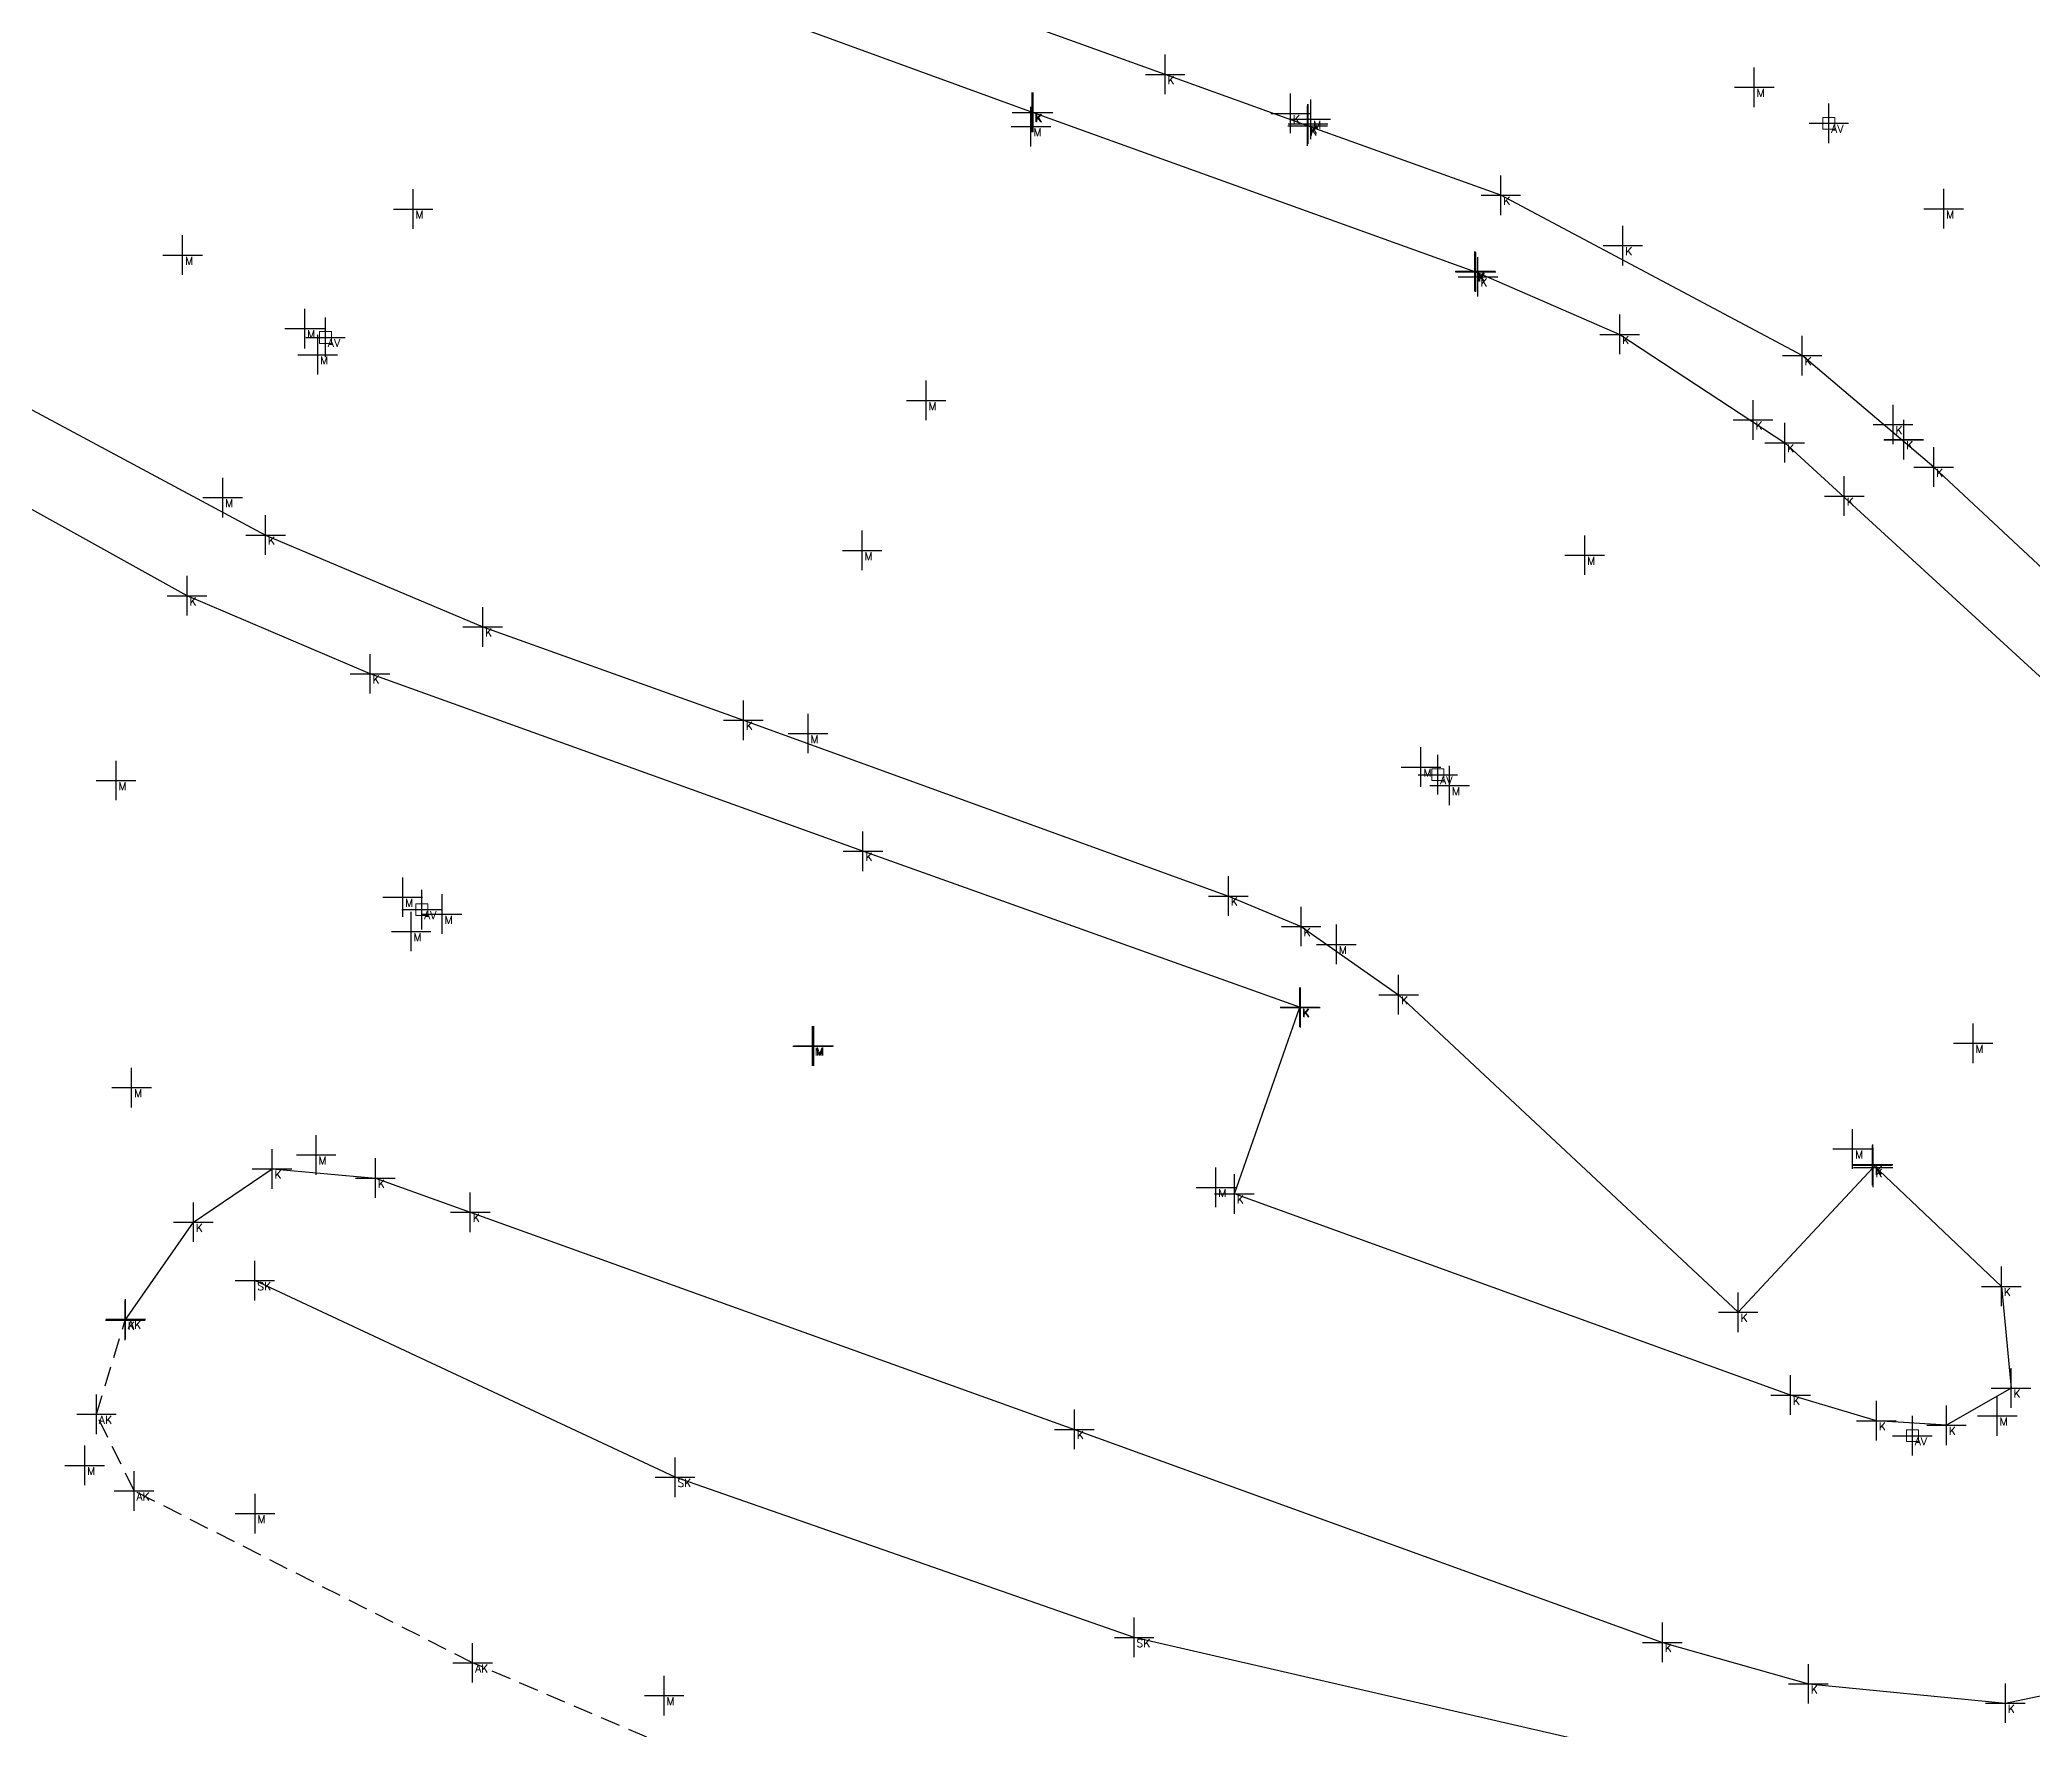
# Model space of a CAD drawing. Header units: metres. Extents: x 113488 to 113987, y 6281306 to 6282136.
# Drawn here: x 113709.4 to 113759.7, y 6281435.2 to 6281477.9 of the extents above; entities that cross this region are included whole.
import ezdxf
from ezdxf.enums import TextEntityAlignment as Align

# ---------------------------------------------------------------- set-up
doc = ezdxf.new("R2010")
doc.units = ezdxf.units.M
doc.header["$PDMODE"] = 2
doc.header["$PDSIZE"] = 0.5
doc.linetypes.add('DASHED', pattern=[0.75, 0.5, -0.25])
doc.linetypes.add('HIDDEN2', pattern=[0.1875, 0.125, -0.0625])
for name, color, linetype in [('M-2VA', 7, 'Continuous'), ('M-3YTOR', 7, 'Continuous'), ('M-BEF-SLÄNT', 4, 'Continuous'), ('M-BEF-VA-V', 4, 'HIDDEN2'), ('M-BEF-VA-V-INMÄTT', 7, 'Continuous'), ('M-BEF-VÄGKANT', 6, 'DASHED'), ('M-BEF-VÄGKANTSTÖD', 1, 'Continuous'), ('pntdesc', 1, 'Continuous')]:
    doc.layers.add(name, color=color, linetype=linetype)
doc.styles.get("Standard").update_dxf_attribs({"font": 'simplex8.shx'})

# ---------------------------------------------------------------- blocks, each defined once
blk = doc.blocks.new('meas')
at = {"color": 0}
blk.add_point((0, 0), dxfattribs=at)
at = {"layer": 'pntdesc'}
blk.add_attdef('PNTDESC', text='', height=1, dxfattribs=at).set_placement((0.3, -0.21), align=Align.TOP_LEFT)
blk = doc.blocks.new('AV')
at = {"layer": 'M-BEF-VA-V', "linetype": 'Continuous', "lineweight": 0, "flags": 128}
blk.add_lwpolyline([(-0.15, 0.15), (-0.15, -0.15), (0.15, -0.15), (0.15, 0.15)], close=True, dxfattribs=at)

msp = doc.modelspace()

# ---------------------------------------------------------------- linework, layer by layer
at = {"layer": 'M-BEF-SLÄNT'}
msp.add_polyline3d([(113768.098, 6281431.954, 5.44), (113768.102, 6281431.971, 5.442), (113768.137, 6281431.977, 5.442), (113768.968, 6281429.885, 5.436), (113771.032, 6281427.725, 5.993), (113778.492, 6281436.518, 6.127), (113784.99, 6281443.517, 6.197), (113794.471, 6281452.903, 6.258), (113803.568, 6281462.046, 6.213), (113803.462, 6281476.42, 5.64), (113799.901, 6281470.744, 5.773), (113795.796, 6281462.657, 5.807), (113788.368, 6281454.004, 5.699), (113781.113, 6281445.529, 5.641), (113773.827, 6281437.132, 5.543), (113768.878, 6281431.641, 5.451), (113765.572, 6281432.155, 5.384), (113756.387, 6281433.141, 5.296), (113749.931, 6281434.579, 5.246), (113737.029, 6281437.551, 5.091), (113725.431, 6281441.597, 4.809), (113714.817, 6281446.565, 4.675)], dxfattribs=at)
at = {"layer": 'M-BEF-VÄGKANT'}
msp.add_polyline3d([(113802.893, 6281460.334, 6.232), (113802.01, 6281459.087, 6.226), (113802.009, 6281459.083, 6.227), (113792.901, 6281450.775, 6.175), (113780.211, 6281437.708, 6.077), (113772.106, 6281427.894, 6.047), (113760.41, 6281424.385, 3.032), (113750.508, 6281425.877, 3.39), (113741.544, 6281428.698, 3.625), (113730.238, 6281432.672, 3.896), (113720.318, 6281436.909, 4.081), (113711.766, 6281441.252, 4.216), (113710.817, 6281443.186, 4.262), (113711.551, 6281445.591, 4.42)], dxfattribs=at)
at = {"layer": 'M-BEF-VÄGKANTSTÖD'}
for points in [[(113770.521, 6281454.712, 5.595), (113757.227, 6281467.109, 5.467), (113753.905, 6281469.925, 5.442), (113746.293, 6281473.975, 5.545), (113741.411, 6281475.725, 5.615), (113737.812, 6281477.026, 5.581), (113727.456, 6281480.767, 5.461), (113723.318, 6281482.497, 5.431), (113717.609, 6281485.678, 5.481), (113712.529, 6281488.879, 5.558), (113701.331, 6281495.962, 5.726)], [(113706.664, 6281490.179, 5.596), (113716.931, 6281483.7, 5.45), (113721.278, 6281481.181, 5.408), (113726.811, 6281478.857, 5.409), (113734.476, 6281476.067, 5.511), (113745.652, 6281472.039, 5.442), (113745.664, 6281472.038, 5.44), (113749.295, 6281470.461, 5.425), (113753.465, 6281467.725, 5.412), (113760.51, 6281461.276, 5.499)], [(113708.857, 6281468.729, 5.271), (113715.088, 6281465.394, 5.255), (113720.574, 6281463.073, 5.303), (113727.157, 6281460.715, 5.347), (113739.411, 6281456.277, 5.235), (113741.249, 6281455.507, 5.233), (113743.711, 6281453.785, 5.271), (113752.288, 6281445.764, 5.376), (113755.697, 6281449.42, 5.34)], [(113755.681, 6281449.478, 5.337), (113755.679, 6281449.478, 5.342), (113755.693, 6281449.498, 5.349), (113758.937, 6281446.418, 5.407), (113759.18, 6281443.851, 5.405), (113757.55, 6281442.91, 5.382), (113755.778, 6281443.024, 5.36), (113753.611, 6281443.671, 5.324), (113739.561, 6281448.752, 5.008), (113741.214, 6281453.469, 5.074), (113741.229, 6281453.465, 5.074), (113741.23, 6281453.457, 5.074), (113730.179, 6281457.406, 4.898), (113717.728, 6281461.889, 4.854), (113713.106, 6281463.86, 4.891), (113706.086, 6281467.754, 5.024)], [(113711.545, 6281445.562, 4.422), (113713.265, 6281448.039, 4.65), (113715.253, 6281449.383, 4.745), (113717.861, 6281449.152, 4.76), (113720.26, 6281448.29, 4.799), (113735.519, 6281442.805, 5.092), (113750.373, 6281437.426, 5.428), (113754.06, 6281436.379, 5.478), (113759.038, 6281435.891, 5.517), (113765.591, 6281437.268, 5.564), (113772.931, 6281442.577, 5.692)]]:
    msp.add_polyline3d(points, dxfattribs=at)

# ---------------------------------------------------------------- block references
at = {"layer": 'M-2VA', "color": 130}
ref = msp.add_blockref('meas', (113754.578, 6281475.792, 5.284), dxfattribs=dict(at, xscale=0.2, yscale=0.2, zscale=0.2))
ref.add_attrib('PNTDESC', 'AV', dxfattribs={"layer": 'pntdesc', "height": 0.2}).set_placement((113754.638, 6281475.75, 5.284), align=Align.TOP_LEFT)
ref = msp.add_blockref('meas', (113716.602, 6281470.385, 5.138), dxfattribs=dict(at, xscale=0.2, yscale=0.2, zscale=0.2))
ref.add_attrib('PNTDESC', 'AV', dxfattribs={"layer": 'pntdesc', "height": 0.2}).set_placement((113716.662, 6281470.343, 5.138), align=Align.TOP_LEFT)
ref = msp.add_blockref('meas', (113744.7, 6281459.34, 5.156), dxfattribs=dict(at, xscale=0.2, yscale=0.2, zscale=0.2))
ref.add_attrib('PNTDESC', 'AV', dxfattribs={"layer": 'pntdesc', "height": 0.2}).set_placement((113744.76, 6281459.298, 5.156), align=Align.TOP_LEFT)
ref = msp.add_blockref('meas', (113719.033, 6281455.932, 4.544), dxfattribs=dict(at, xscale=0.2, yscale=0.2, zscale=0.2))
ref.add_attrib('PNTDESC', 'AV', dxfattribs={"layer": 'pntdesc', "height": 0.2}).set_placement((113719.093, 6281455.89, 4.544), align=Align.TOP_LEFT)
ref = msp.add_blockref('meas', (113756.69, 6281442.647, 5.375), dxfattribs=dict(at, xscale=0.2, yscale=0.2, zscale=0.2))
ref.add_attrib('PNTDESC', 'AV', dxfattribs={"layer": 'pntdesc', "height": 0.2}).set_placement((113756.75, 6281442.605, 5.375), align=Align.TOP_LEFT)
at = {"layer": 'M-3YTOR', "color": 130}
ref = msp.add_blockref('meas', (113737.812, 6281477.026, 5.581), dxfattribs=dict(at, xscale=0.2, yscale=0.2, zscale=0.2))
ref.add_attrib('PNTDESC', 'K', dxfattribs={"layer": 'pntdesc', "height": 0.2}).set_placement((113737.872, 6281476.984, 5.581), align=Align.TOP_LEFT)
at = {"layer": 'M-3YTOR', "color": 90}
ref = msp.add_blockref('meas', (113752.693, 6281476.701, 5.338), dxfattribs=dict(at, xscale=0.2, yscale=0.2, zscale=0.2))
ref.add_attrib('PNTDESC', 'M', dxfattribs={"layer": 'pntdesc', "height": 0.2}).set_placement((113752.753, 6281476.659, 5.338), align=Align.TOP_LEFT)
at = {"layer": 'M-3YTOR', "color": 130}
ref = msp.add_blockref('meas', (113734.451, 6281476.068, 5.507), dxfattribs=dict(at, xscale=0.2, yscale=0.2, zscale=0.2))
ref.add_attrib('PNTDESC', 'K', dxfattribs={"layer": 'pntdesc', "height": 0.2}).set_placement((113734.511, 6281476.026, 5.507), align=Align.TOP_LEFT)
ref = msp.add_blockref('meas', (113734.476, 6281476.067, 5.511), dxfattribs=dict(at, xscale=0.2, yscale=0.2, zscale=0.2))
ref.add_attrib('PNTDESC', 'K', dxfattribs={"layer": 'pntdesc', "height": 0.2}).set_placement((113734.536, 6281476.025, 5.511), align=Align.TOP_LEFT)
ref = msp.add_blockref('meas', (113740.98, 6281476.041, 5.679), dxfattribs=dict(at, xscale=0.2, yscale=0.2, zscale=0.2))
ref.add_attrib('PNTDESC', 'K', dxfattribs={"layer": 'pntdesc', "height": 0.2}).set_placement((113741.04, 6281475.999, 5.679), align=Align.TOP_LEFT)
at = {"layer": 'M-3YTOR', "color": 90}
ref = msp.add_blockref('meas', (113734.423, 6281475.709, 5.5), dxfattribs=dict(at, xscale=0.2, yscale=0.2, zscale=0.2))
ref.add_attrib('PNTDESC', 'M', dxfattribs={"layer": 'pntdesc', "height": 0.2}).set_placement((113734.483, 6281475.667, 5.5), align=Align.TOP_LEFT)
at = {"layer": 'M-3YTOR', "color": 130}
ref = msp.add_blockref('meas', (113741.411, 6281475.725, 5.615), dxfattribs=dict(at, xscale=0.2, yscale=0.2, zscale=0.2))
ref.add_attrib('PNTDESC', 'K', dxfattribs={"layer": 'pntdesc', "height": 0.2}).set_placement((113741.471, 6281475.683, 5.615), align=Align.TOP_LEFT)
ref = msp.add_blockref('meas', (113741.42, 6281475.778, 5.604), dxfattribs=dict(at, xscale=0.2, yscale=0.2, zscale=0.2))
ref.add_attrib('PNTDESC', 'K', dxfattribs={"layer": 'pntdesc', "height": 0.2}).set_placement((113741.48, 6281475.736, 5.604), align=Align.TOP_LEFT)
ref = msp.add_blockref('meas', (113741.425, 6281475.778, 5.602), dxfattribs=dict(at, xscale=0.2, yscale=0.2, zscale=0.2))
ref.add_attrib('PNTDESC', 'K', dxfattribs={"layer": 'pntdesc', "height": 0.2}).set_placement((113741.485, 6281475.736, 5.602), align=Align.TOP_LEFT)
at = {"layer": 'M-3YTOR', "color": 90}
ref = msp.add_blockref('meas', (113741.49, 6281475.895, 5.616), dxfattribs=dict(at, xscale=0.2, yscale=0.2, zscale=0.2))
ref.add_attrib('PNTDESC', 'M', dxfattribs={"layer": 'pntdesc', "height": 0.2}).set_placement((113741.55, 6281475.853, 5.616), align=Align.TOP_LEFT)
at = {"layer": 'M-3YTOR', "color": 130}
ref = msp.add_blockref('meas', (113746.293, 6281473.975, 5.545), dxfattribs=dict(at, xscale=0.2, yscale=0.2, zscale=0.2))
ref.add_attrib('PNTDESC', 'K', dxfattribs={"layer": 'pntdesc', "height": 0.2}).set_placement((113746.353, 6281473.933, 5.545), align=Align.TOP_LEFT)
at = {"layer": 'M-3YTOR', "color": 90}
ref = msp.add_blockref('meas', (113718.816, 6281473.628, 5.22), dxfattribs=dict(at, xscale=0.2, yscale=0.2, zscale=0.2))
ref.add_attrib('PNTDESC', 'M', dxfattribs={"layer": 'pntdesc', "height": 0.2}).set_placement((113718.876, 6281473.586, 5.22), align=Align.TOP_LEFT)
ref = msp.add_blockref('meas', (113757.481, 6281473.634, 5.336), dxfattribs=dict(at, xscale=0.2, yscale=0.2, zscale=0.2))
ref.add_attrib('PNTDESC', 'M', dxfattribs={"layer": 'pntdesc', "height": 0.2}).set_placement((113757.541, 6281473.592, 5.336), align=Align.TOP_LEFT)
ref = msp.add_blockref('meas', (113712.993, 6281472.463, 5.181), dxfattribs=dict(at, xscale=0.2, yscale=0.2, zscale=0.2))
ref.add_attrib('PNTDESC', 'M', dxfattribs={"layer": 'pntdesc', "height": 0.2}).set_placement((113713.053, 6281472.421, 5.181), align=Align.TOP_LEFT)
at = {"layer": 'M-3YTOR', "color": 130}
ref = msp.add_blockref('meas', (113749.375, 6281472.703, 5.479), dxfattribs=dict(at, xscale=0.2, yscale=0.2, zscale=0.2))
ref.add_attrib('PNTDESC', 'K', dxfattribs={"layer": 'pntdesc', "height": 0.2}).set_placement((113749.435, 6281472.661, 5.479), align=Align.TOP_LEFT)
ref = msp.add_blockref('meas', (113745.635, 6281472.052, 5.445), dxfattribs=dict(at, xscale=0.2, yscale=0.2, zscale=0.2))
ref.add_attrib('PNTDESC', 'K', dxfattribs={"layer": 'pntdesc', "height": 0.2}).set_placement((113745.695, 6281472.01, 5.445), align=Align.TOP_LEFT)
ref = msp.add_blockref('meas', (113745.646, 6281472.054, 5.441), dxfattribs=dict(at, xscale=0.2, yscale=0.2, zscale=0.2))
ref.add_attrib('PNTDESC', 'K', dxfattribs={"layer": 'pntdesc', "height": 0.2}).set_placement((113745.706, 6281472.012, 5.441), align=Align.TOP_LEFT)
ref = msp.add_blockref('meas', (113745.652, 6281472.039, 5.442), dxfattribs=dict(at, xscale=0.2, yscale=0.2, zscale=0.2))
ref.add_attrib('PNTDESC', 'K', dxfattribs={"layer": 'pntdesc', "height": 0.2}).set_placement((113745.712, 6281471.997, 5.442), align=Align.TOP_LEFT)
ref = msp.add_blockref('meas', (113745.664, 6281472.038, 5.44), dxfattribs=dict(at, xscale=0.2, yscale=0.2, zscale=0.2))
ref.add_attrib('PNTDESC', 'K', dxfattribs={"layer": 'pntdesc', "height": 0.2}).set_placement((113745.724, 6281471.996, 5.44), align=Align.TOP_LEFT)
ref = msp.add_blockref('meas', (113745.715, 6281471.914, 5.493), dxfattribs=dict(at, xscale=0.2, yscale=0.2, zscale=0.2))
ref.add_attrib('PNTDESC', 'K', dxfattribs={"layer": 'pntdesc', "height": 0.2}).set_placement((113745.775, 6281471.872, 5.493), align=Align.TOP_LEFT)
at = {"layer": 'M-3YTOR', "color": 90}
ref = msp.add_blockref('meas', (113716.076, 6281470.609, 5.15), dxfattribs=dict(at, xscale=0.2, yscale=0.2, zscale=0.2))
ref.add_attrib('PNTDESC', 'M', dxfattribs={"layer": 'pntdesc', "height": 0.2}).set_placement((113716.136, 6281470.567, 5.15), align=Align.TOP_LEFT)
at = {"layer": 'M-3YTOR', "color": 130}
ref = msp.add_blockref('meas', (113749.295, 6281470.461, 5.425), dxfattribs=dict(at, xscale=0.2, yscale=0.2, zscale=0.2))
ref.add_attrib('PNTDESC', 'K', dxfattribs={"layer": 'pntdesc', "height": 0.2}).set_placement((113749.355, 6281470.419, 5.425), align=Align.TOP_LEFT)
at = {"layer": 'M-3YTOR', "color": 90}
ref = msp.add_blockref('meas', (113716.405, 6281469.947, 5.154), dxfattribs=dict(at, xscale=0.2, yscale=0.2, zscale=0.2))
ref.add_attrib('PNTDESC', 'M', dxfattribs={"layer": 'pntdesc', "height": 0.2}).set_placement((113716.465, 6281469.905, 5.154), align=Align.TOP_LEFT)
at = {"layer": 'M-3YTOR', "color": 130}
ref = msp.add_blockref('meas', (113753.905, 6281469.925, 5.442), dxfattribs=dict(at, xscale=0.2, yscale=0.2, zscale=0.2))
ref.add_attrib('PNTDESC', 'K', dxfattribs={"layer": 'pntdesc', "height": 0.2}).set_placement((113753.965, 6281469.883, 5.442), align=Align.TOP_LEFT)
at = {"layer": 'M-3YTOR', "color": 90}
ref = msp.add_blockref('meas', (113731.775, 6281468.793, 5.365), dxfattribs=dict(at, xscale=0.2, yscale=0.2, zscale=0.2))
ref.add_attrib('PNTDESC', 'M', dxfattribs={"layer": 'pntdesc', "height": 0.2}).set_placement((113731.835, 6281468.751, 5.365), align=Align.TOP_LEFT)
at = {"layer": 'M-3YTOR', "color": 130}
ref = msp.add_blockref('meas', (113752.665, 6281468.301, 5.431), dxfattribs=dict(at, xscale=0.2, yscale=0.2, zscale=0.2))
ref.add_attrib('PNTDESC', 'K', dxfattribs={"layer": 'pntdesc', "height": 0.2}).set_placement((113752.725, 6281468.259, 5.431), align=Align.TOP_LEFT)
ref = msp.add_blockref('meas', (113756.199, 6281468.186, 5.505), dxfattribs=dict(at, xscale=0.2, yscale=0.2, zscale=0.2))
ref.add_attrib('PNTDESC', 'K', dxfattribs={"layer": 'pntdesc', "height": 0.2}).set_placement((113756.259, 6281468.144, 5.505), align=Align.TOP_LEFT)
ref = msp.add_blockref('meas', (113753.465, 6281467.725, 5.412), dxfattribs=dict(at, xscale=0.2, yscale=0.2, zscale=0.2))
ref.add_attrib('PNTDESC', 'K', dxfattribs={"layer": 'pntdesc', "height": 0.2}).set_placement((113753.525, 6281467.683, 5.412), align=Align.TOP_LEFT)
ref = msp.add_blockref('meas', (113756.469, 6281467.801, 5.453), dxfattribs=dict(at, xscale=0.2, yscale=0.2, zscale=0.2))
ref.add_attrib('PNTDESC', 'K', dxfattribs={"layer": 'pntdesc', "height": 0.2}).set_placement((113756.529, 6281467.759, 5.453), align=Align.TOP_LEFT)
ref = msp.add_blockref('meas', (113756.472, 6281467.804, 5.456), dxfattribs=dict(at, xscale=0.2, yscale=0.2, zscale=0.2))
ref.add_attrib('PNTDESC', 'K', dxfattribs={"layer": 'pntdesc', "height": 0.2}).set_placement((113756.532, 6281467.762, 5.456), align=Align.TOP_LEFT)
ref = msp.add_blockref('meas', (113757.227, 6281467.109, 5.467), dxfattribs=dict(at, xscale=0.2, yscale=0.2, zscale=0.2))
ref.add_attrib('PNTDESC', 'K', dxfattribs={"layer": 'pntdesc', "height": 0.2}).set_placement((113757.287, 6281467.067, 5.467), align=Align.TOP_LEFT)
ref = msp.add_blockref('meas', (113754.969, 6281466.379, 5.43), dxfattribs=dict(at, xscale=0.2, yscale=0.2, zscale=0.2))
ref.add_attrib('PNTDESC', 'K', dxfattribs={"layer": 'pntdesc', "height": 0.2}).set_placement((113755.029, 6281466.337, 5.43), align=Align.TOP_LEFT)
at = {"layer": 'M-3YTOR', "color": 90}
ref = msp.add_blockref('meas', (113714.005, 6281466.338, 5.218), dxfattribs=dict(at, xscale=0.2, yscale=0.2, zscale=0.2))
ref.add_attrib('PNTDESC', 'M', dxfattribs={"layer": 'pntdesc', "height": 0.2}).set_placement((113714.065, 6281466.296, 5.218), align=Align.TOP_LEFT)
at = {"layer": 'M-3YTOR', "color": 130}
ref = msp.add_blockref('meas', (113715.088, 6281465.394, 5.255), dxfattribs=dict(at, xscale=0.2, yscale=0.2, zscale=0.2))
ref.add_attrib('PNTDESC', 'K', dxfattribs={"layer": 'pntdesc', "height": 0.2}).set_placement((113715.148, 6281465.352, 5.255), align=Align.TOP_LEFT)
at = {"layer": 'M-3YTOR', "color": 90}
ref = msp.add_blockref('meas', (113730.158, 6281465.005, 5.308), dxfattribs=dict(at, xscale=0.2, yscale=0.2, zscale=0.2))
ref.add_attrib('PNTDESC', 'M', dxfattribs={"layer": 'pntdesc', "height": 0.2}).set_placement((113730.218, 6281464.963, 5.308), align=Align.TOP_LEFT)
ref = msp.add_blockref('meas', (113748.411, 6281464.886, 5.308), dxfattribs=dict(at, xscale=0.2, yscale=0.2, zscale=0.2))
ref.add_attrib('PNTDESC', 'M', dxfattribs={"layer": 'pntdesc', "height": 0.2}).set_placement((113748.471, 6281464.844, 5.308), align=Align.TOP_LEFT)
at = {"layer": 'M-3YTOR', "color": 130}
ref = msp.add_blockref('meas', (113713.106, 6281463.86, 4.891), dxfattribs=dict(at, xscale=0.2, yscale=0.2, zscale=0.2))
ref.add_attrib('PNTDESC', 'K', dxfattribs={"layer": 'pntdesc', "height": 0.2}).set_placement((113713.166, 6281463.818, 4.891), align=Align.TOP_LEFT)
ref = msp.add_blockref('meas', (113720.574, 6281463.073, 5.303), dxfattribs=dict(at, xscale=0.2, yscale=0.2, zscale=0.2))
ref.add_attrib('PNTDESC', 'K', dxfattribs={"layer": 'pntdesc', "height": 0.2}).set_placement((113720.634, 6281463.031, 5.303), align=Align.TOP_LEFT)
ref = msp.add_blockref('meas', (113717.728, 6281461.889, 4.854), dxfattribs=dict(at, xscale=0.2, yscale=0.2, zscale=0.2))
ref.add_attrib('PNTDESC', 'K', dxfattribs={"layer": 'pntdesc', "height": 0.2}).set_placement((113717.788, 6281461.847, 4.854), align=Align.TOP_LEFT)
ref = msp.add_blockref('meas', (113727.157, 6281460.715, 5.347), dxfattribs=dict(at, xscale=0.2, yscale=0.2, zscale=0.2))
ref.add_attrib('PNTDESC', 'K', dxfattribs={"layer": 'pntdesc', "height": 0.2}).set_placement((113727.217, 6281460.673, 5.347), align=Align.TOP_LEFT)
at = {"layer": 'M-3YTOR', "color": 90}
ref = msp.add_blockref('meas', (113728.791, 6281460.381, 5.345), dxfattribs=dict(at, xscale=0.2, yscale=0.2, zscale=0.2))
ref.add_attrib('PNTDESC', 'M', dxfattribs={"layer": 'pntdesc', "height": 0.2}).set_placement((113728.851, 6281460.339, 5.345), align=Align.TOP_LEFT)
ref = msp.add_blockref('meas', (113744.275, 6281459.534, 5.164), dxfattribs=dict(at, xscale=0.2, yscale=0.2, zscale=0.2))
ref.add_attrib('PNTDESC', 'M', dxfattribs={"layer": 'pntdesc', "height": 0.2}).set_placement((113744.335, 6281459.492, 5.164), align=Align.TOP_LEFT)
ref = msp.add_blockref('meas', (113711.312, 6281459.194, 4.75), dxfattribs=dict(at, xscale=0.2, yscale=0.2, zscale=0.2))
ref.add_attrib('PNTDESC', 'M', dxfattribs={"layer": 'pntdesc', "height": 0.2}).set_placement((113711.372, 6281459.152, 4.75), align=Align.TOP_LEFT)
ref = msp.add_blockref('meas', (113744.997, 6281459.067, 5.168), dxfattribs=dict(at, xscale=0.2, yscale=0.2, zscale=0.2))
ref.add_attrib('PNTDESC', 'M', dxfattribs={"layer": 'pntdesc', "height": 0.2}).set_placement((113745.057, 6281459.025, 5.168), align=Align.TOP_LEFT)
at = {"layer": 'M-3YTOR', "color": 130}
ref = msp.add_blockref('meas', (113730.179, 6281457.406, 4.898), dxfattribs=dict(at, xscale=0.2, yscale=0.2, zscale=0.2))
ref.add_attrib('PNTDESC', 'K', dxfattribs={"layer": 'pntdesc', "height": 0.2}).set_placement((113730.239, 6281457.364, 4.898), align=Align.TOP_LEFT)
at = {"layer": 'M-3YTOR', "color": 90}
ref = msp.add_blockref('meas', (113718.552, 6281456.248, 4.572), dxfattribs=dict(at, xscale=0.2, yscale=0.2, zscale=0.2))
ref.add_attrib('PNTDESC', 'M', dxfattribs={"layer": 'pntdesc', "height": 0.2}).set_placement((113718.612, 6281456.206, 4.572), align=Align.TOP_LEFT)
ref = msp.add_blockref('meas', (113719.549, 6281455.82, 4.567), dxfattribs=dict(at, xscale=0.2, yscale=0.2, zscale=0.2))
ref.add_attrib('PNTDESC', 'M', dxfattribs={"layer": 'pntdesc', "height": 0.2}).set_placement((113719.609, 6281455.778, 4.567), align=Align.TOP_LEFT)
at = {"layer": 'M-3YTOR', "color": 130}
ref = msp.add_blockref('meas', (113739.411, 6281456.277, 5.235), dxfattribs=dict(at, xscale=0.2, yscale=0.2, zscale=0.2))
ref.add_attrib('PNTDESC', 'K', dxfattribs={"layer": 'pntdesc', "height": 0.2}).set_placement((113739.471, 6281456.235, 5.235), align=Align.TOP_LEFT)
at = {"layer": 'M-3YTOR', "color": 90}
ref = msp.add_blockref('meas', (113718.765, 6281455.381, 4.591), dxfattribs=dict(at, xscale=0.2, yscale=0.2, zscale=0.2))
ref.add_attrib('PNTDESC', 'M', dxfattribs={"layer": 'pntdesc', "height": 0.2}).set_placement((113718.825, 6281455.339, 4.591), align=Align.TOP_LEFT)
at = {"layer": 'M-3YTOR', "color": 130}
ref = msp.add_blockref('meas', (113741.249, 6281455.507, 5.233), dxfattribs=dict(at, xscale=0.2, yscale=0.2, zscale=0.2))
ref.add_attrib('PNTDESC', 'K', dxfattribs={"layer": 'pntdesc', "height": 0.2}).set_placement((113741.309, 6281455.465, 5.233), align=Align.TOP_LEFT)
at = {"layer": 'M-3YTOR', "color": 90}
ref = msp.add_blockref('meas', (113742.137, 6281455.055, 5.23), dxfattribs=dict(at, xscale=0.2, yscale=0.2, zscale=0.2))
ref.add_attrib('PNTDESC', 'M', dxfattribs={"layer": 'pntdesc', "height": 0.2}).set_placement((113742.197, 6281455.013, 5.23), align=Align.TOP_LEFT)
at = {"layer": 'M-3YTOR', "color": 130}
ref = msp.add_blockref('meas', (113741.214, 6281453.469, 5.074), dxfattribs=dict(at, xscale=0.2, yscale=0.2, zscale=0.2))
ref.add_attrib('PNTDESC', 'K', dxfattribs={"layer": 'pntdesc', "height": 0.2}).set_placement((113741.274, 6281453.427, 5.074), align=Align.TOP_LEFT)
ref = msp.add_blockref('meas', (113741.229, 6281453.465, 5.074), dxfattribs=dict(at, xscale=0.2, yscale=0.2, zscale=0.2))
ref.add_attrib('PNTDESC', 'K', dxfattribs={"layer": 'pntdesc', "height": 0.2}).set_placement((113741.289, 6281453.423, 5.074), align=Align.TOP_LEFT)
ref = msp.add_blockref('meas', (113741.23, 6281453.457, 5.074), dxfattribs=dict(at, xscale=0.2, yscale=0.2, zscale=0.2))
ref.add_attrib('PNTDESC', 'K', dxfattribs={"layer": 'pntdesc', "height": 0.2}).set_placement((113741.29, 6281453.415, 5.074), align=Align.TOP_LEFT)
ref = msp.add_blockref('meas', (113743.711, 6281453.785, 5.271), dxfattribs=dict(at, xscale=0.2, yscale=0.2, zscale=0.2))
ref.add_attrib('PNTDESC', 'K', dxfattribs={"layer": 'pntdesc', "height": 0.2}).set_placement((113743.771, 6281453.743, 5.271), align=Align.TOP_LEFT)
at = {"layer": 'M-3YTOR', "color": 90}
ref = msp.add_blockref('meas', (113728.906, 6281452.487, 4.736), dxfattribs=dict(at, xscale=0.2, yscale=0.2, zscale=0.2))
ref.add_attrib('PNTDESC', 'M', dxfattribs={"layer": 'pntdesc', "height": 0.2}).set_placement((113728.966, 6281452.445, 4.736), align=Align.TOP_LEFT)
ref = msp.add_blockref('meas', (113728.935, 6281452.489, 4.737), dxfattribs=dict(at, xscale=0.2, yscale=0.2, zscale=0.2))
ref.add_attrib('PNTDESC', 'M', dxfattribs={"layer": 'pntdesc', "height": 0.2}).set_placement((113728.995, 6281452.447, 4.737), align=Align.TOP_LEFT)
ref = msp.add_blockref('meas', (113758.224, 6281452.556, 5.424), dxfattribs=dict(at, xscale=0.2, yscale=0.2, zscale=0.2))
ref.add_attrib('PNTDESC', 'M', dxfattribs={"layer": 'pntdesc', "height": 0.2}).set_placement((113758.284, 6281452.514, 5.424), align=Align.TOP_LEFT)
ref = msp.add_blockref('meas', (113711.704, 6281451.438, 4.846), dxfattribs=dict(at, xscale=0.2, yscale=0.2, zscale=0.2))
ref.add_attrib('PNTDESC', 'M', dxfattribs={"layer": 'pntdesc', "height": 0.2}).set_placement((113711.764, 6281451.396, 4.846), align=Align.TOP_LEFT)
ref = msp.add_blockref('meas', (113755.179, 6281449.889, 5.348), dxfattribs=dict(at, xscale=0.2, yscale=0.2, zscale=0.2))
ref.add_attrib('PNTDESC', 'M', dxfattribs={"layer": 'pntdesc', "height": 0.2}).set_placement((113755.239, 6281449.847, 5.348), align=Align.TOP_LEFT)
at = {"layer": 'M-3YTOR', "color": 130}
ref = msp.add_blockref('meas', (113715.253, 6281449.383, 4.745), dxfattribs=dict(at, xscale=0.2, yscale=0.2, zscale=0.2))
ref.add_attrib('PNTDESC', 'K', dxfattribs={"layer": 'pntdesc', "height": 0.2}).set_placement((113715.313, 6281449.341, 4.745), align=Align.TOP_LEFT)
at = {"layer": 'M-3YTOR', "color": 90}
ref = msp.add_blockref('meas', (113716.365, 6281449.739, 4.742), dxfattribs=dict(at, xscale=0.2, yscale=0.2, zscale=0.2))
ref.add_attrib('PNTDESC', 'M', dxfattribs={"layer": 'pntdesc', "height": 0.2}).set_placement((113716.425, 6281449.697, 4.742), align=Align.TOP_LEFT)
at = {"layer": 'M-3YTOR', "color": 130}
ref = msp.add_blockref('meas', (113755.679, 6281449.478, 5.342), dxfattribs=dict(at, xscale=0.2, yscale=0.2, zscale=0.2))
ref.add_attrib('PNTDESC', 'K', dxfattribs={"layer": 'pntdesc', "height": 0.2}).set_placement((113755.739, 6281449.436, 5.342), align=Align.TOP_LEFT)
ref = msp.add_blockref('meas', (113755.681, 6281449.478, 5.337), dxfattribs=dict(at, xscale=0.2, yscale=0.2, zscale=0.2))
ref.add_attrib('PNTDESC', 'K', dxfattribs={"layer": 'pntdesc', "height": 0.2}).set_placement((113755.741, 6281449.436, 5.337), align=Align.TOP_LEFT)
ref = msp.add_blockref('meas', (113755.693, 6281449.498, 5.349), dxfattribs=dict(at, xscale=0.2, yscale=0.2, zscale=0.2))
ref.add_attrib('PNTDESC', 'K', dxfattribs={"layer": 'pntdesc', "height": 0.2}).set_placement((113755.753, 6281449.456, 5.349), align=Align.TOP_LEFT)
ref = msp.add_blockref('meas', (113755.697, 6281449.42, 5.34), dxfattribs=dict(at, xscale=0.2, yscale=0.2, zscale=0.2))
ref.add_attrib('PNTDESC', 'K', dxfattribs={"layer": 'pntdesc', "height": 0.2}).set_placement((113755.757, 6281449.378, 5.34), align=Align.TOP_LEFT)
ref = msp.add_blockref('meas', (113717.861, 6281449.152, 4.76), dxfattribs=dict(at, xscale=0.2, yscale=0.2, zscale=0.2))
ref.add_attrib('PNTDESC', 'K', dxfattribs={"layer": 'pntdesc', "height": 0.2}).set_placement((113717.921, 6281449.11, 4.76), align=Align.TOP_LEFT)
at = {"layer": 'M-3YTOR', "color": 90}
ref = msp.add_blockref('meas', (113739.095, 6281448.919, 4.978), dxfattribs=dict(at, xscale=0.2, yscale=0.2, zscale=0.2))
ref.add_attrib('PNTDESC', 'M', dxfattribs={"layer": 'pntdesc', "height": 0.2}).set_placement((113739.155, 6281448.877, 4.978), align=Align.TOP_LEFT)
at = {"layer": 'M-3YTOR', "color": 130}
ref = msp.add_blockref('meas', (113720.26, 6281448.29, 4.799), dxfattribs=dict(at, xscale=0.2, yscale=0.2, zscale=0.2))
ref.add_attrib('PNTDESC', 'K', dxfattribs={"layer": 'pntdesc', "height": 0.2}).set_placement((113720.32, 6281448.248, 4.799), align=Align.TOP_LEFT)
ref = msp.add_blockref('meas', (113739.561, 6281448.752, 5.008), dxfattribs=dict(at, xscale=0.2, yscale=0.2, zscale=0.2))
ref.add_attrib('PNTDESC', 'K', dxfattribs={"layer": 'pntdesc', "height": 0.2}).set_placement((113739.621, 6281448.71, 5.008), align=Align.TOP_LEFT)
ref = msp.add_blockref('meas', (113713.265, 6281448.039, 4.65), dxfattribs=dict(at, xscale=0.2, yscale=0.2, zscale=0.2))
ref.add_attrib('PNTDESC', 'K', dxfattribs={"layer": 'pntdesc', "height": 0.2}).set_placement((113713.325, 6281447.997, 4.65), align=Align.TOP_LEFT)
at = {"layer": 'M-3YTOR', "color": 20}
ref = msp.add_blockref('meas', (113714.817, 6281446.565, 4.675), dxfattribs=dict(at, xscale=0.2, yscale=0.2, zscale=0.2))
ref.add_attrib('PNTDESC', 'SK', dxfattribs={"layer": 'pntdesc', "height": 0.2}).set_placement((113714.877, 6281446.523, 4.675), align=Align.TOP_LEFT)
at = {"layer": 'M-3YTOR', "color": 130}
ref = msp.add_blockref('meas', (113758.937, 6281446.418, 5.407), dxfattribs=dict(at, xscale=0.2, yscale=0.2, zscale=0.2))
ref.add_attrib('PNTDESC', 'K', dxfattribs={"layer": 'pntdesc', "height": 0.2}).set_placement((113758.997, 6281446.376, 5.407), align=Align.TOP_LEFT)
ref = msp.add_blockref('meas', (113752.288, 6281445.764, 5.376), dxfattribs=dict(at, xscale=0.2, yscale=0.2, zscale=0.2))
ref.add_attrib('PNTDESC', 'K', dxfattribs={"layer": 'pntdesc', "height": 0.2}).set_placement((113752.348, 6281445.722, 5.376), align=Align.TOP_LEFT)
ref = msp.add_blockref('meas', (113711.545, 6281445.562, 4.422), dxfattribs=dict(at, xscale=0.2, yscale=0.2, zscale=0.2))
ref.add_attrib('PNTDESC', 'K', dxfattribs={"layer": 'pntdesc', "height": 0.2}).set_placement((113711.605, 6281445.52, 4.422), align=Align.TOP_LEFT)
at = {"layer": 'M-3YTOR', "color": 28}
ref = msp.add_blockref('meas', (113711.551, 6281445.591, 4.42), dxfattribs=dict(at, xscale=0.2, yscale=0.2, zscale=0.2))
ref.add_attrib('PNTDESC', 'AK', dxfattribs={"layer": 'pntdesc', "height": 0.2}).set_placement((113711.611, 6281445.549, 4.42), align=Align.TOP_LEFT)
at = {"layer": 'M-3YTOR', "color": 130}
ref = msp.add_blockref('meas', (113759.18, 6281443.851, 5.405), dxfattribs=dict(at, xscale=0.2, yscale=0.2, zscale=0.2))
ref.add_attrib('PNTDESC', 'K', dxfattribs={"layer": 'pntdesc', "height": 0.2}).set_placement((113759.24, 6281443.809, 5.405), align=Align.TOP_LEFT)
ref = msp.add_blockref('meas', (113753.611, 6281443.671, 5.324), dxfattribs=dict(at, xscale=0.2, yscale=0.2, zscale=0.2))
ref.add_attrib('PNTDESC', 'K', dxfattribs={"layer": 'pntdesc', "height": 0.2}).set_placement((113753.671, 6281443.629, 5.324), align=Align.TOP_LEFT)
at = {"layer": 'M-3YTOR', "color": 28}
ref = msp.add_blockref('meas', (113710.817, 6281443.186, 4.262), dxfattribs=dict(at, xscale=0.2, yscale=0.2, zscale=0.2))
ref.add_attrib('PNTDESC', 'AK', dxfattribs={"layer": 'pntdesc', "height": 0.2}).set_placement((113710.877, 6281443.144, 4.262), align=Align.TOP_LEFT)
at = {"layer": 'M-3YTOR', "color": 130}
ref = msp.add_blockref('meas', (113735.519, 6281442.805, 5.092), dxfattribs=dict(at, xscale=0.2, yscale=0.2, zscale=0.2))
ref.add_attrib('PNTDESC', 'K', dxfattribs={"layer": 'pntdesc', "height": 0.2}).set_placement((113735.579, 6281442.763, 5.092), align=Align.TOP_LEFT)
ref = msp.add_blockref('meas', (113755.778, 6281443.024, 5.36), dxfattribs=dict(at, xscale=0.2, yscale=0.2, zscale=0.2))
ref.add_attrib('PNTDESC', 'K', dxfattribs={"layer": 'pntdesc', "height": 0.2}).set_placement((113755.838, 6281442.982, 5.36), align=Align.TOP_LEFT)
ref = msp.add_blockref('meas', (113757.55, 6281442.91, 5.382), dxfattribs=dict(at, xscale=0.2, yscale=0.2, zscale=0.2))
ref.add_attrib('PNTDESC', 'K', dxfattribs={"layer": 'pntdesc', "height": 0.2}).set_placement((113757.61, 6281442.868, 5.382), align=Align.TOP_LEFT)
at = {"layer": 'M-3YTOR', "color": 90}
ref = msp.add_blockref('meas', (113758.832, 6281443.146, 5.388), dxfattribs=dict(at, xscale=0.2, yscale=0.2, zscale=0.2))
ref.add_attrib('PNTDESC', 'M', dxfattribs={"layer": 'pntdesc', "height": 0.2}).set_placement((113758.892, 6281443.104, 5.388), align=Align.TOP_LEFT)
ref = msp.add_blockref('meas', (113710.519, 6281441.896, 4.225), dxfattribs=dict(at, xscale=0.2, yscale=0.2, zscale=0.2))
ref.add_attrib('PNTDESC', 'M', dxfattribs={"layer": 'pntdesc', "height": 0.2}).set_placement((113710.579, 6281441.854, 4.225), align=Align.TOP_LEFT)
at = {"layer": 'M-3YTOR', "color": 28}
ref = msp.add_blockref('meas', (113711.766, 6281441.252, 4.216), dxfattribs=dict(at, xscale=0.2, yscale=0.2, zscale=0.2))
ref.add_attrib('PNTDESC', 'AK', dxfattribs={"layer": 'pntdesc', "height": 0.2}).set_placement((113711.826, 6281441.21, 4.216), align=Align.TOP_LEFT)
at = {"layer": 'M-3YTOR', "color": 20}
ref = msp.add_blockref('meas', (113725.431, 6281441.597, 4.809), dxfattribs=dict(at, xscale=0.2, yscale=0.2, zscale=0.2))
ref.add_attrib('PNTDESC', 'SK', dxfattribs={"layer": 'pntdesc', "height": 0.2}).set_placement((113725.491, 6281441.555, 4.809), align=Align.TOP_LEFT)
at = {"layer": 'M-3YTOR', "color": 90}
ref = msp.add_blockref('meas', (113714.821, 6281440.68, 4.104), dxfattribs=dict(at, xscale=0.2, yscale=0.2, zscale=0.2))
ref.add_attrib('PNTDESC', 'M', dxfattribs={"layer": 'pntdesc', "height": 0.2}).set_placement((113714.881, 6281440.638, 4.104), align=Align.TOP_LEFT)
at = {"layer": 'M-3YTOR', "color": 20}
ref = msp.add_blockref('meas', (113737.029, 6281437.551, 5.091), dxfattribs=dict(at, xscale=0.2, yscale=0.2, zscale=0.2))
ref.add_attrib('PNTDESC', 'SK', dxfattribs={"layer": 'pntdesc', "height": 0.2}).set_placement((113737.089, 6281437.509, 5.091), align=Align.TOP_LEFT)
at = {"layer": 'M-3YTOR', "color": 130}
ref = msp.add_blockref('meas', (113750.373, 6281437.426, 5.428), dxfattribs=dict(at, xscale=0.2, yscale=0.2, zscale=0.2))
ref.add_attrib('PNTDESC', 'K', dxfattribs={"layer": 'pntdesc', "height": 0.2}).set_placement((113750.433, 6281437.384, 5.428), align=Align.TOP_LEFT)
at = {"layer": 'M-3YTOR', "color": 28}
ref = msp.add_blockref('meas', (113720.318, 6281436.909, 4.081), dxfattribs=dict(at, xscale=0.2, yscale=0.2, zscale=0.2))
ref.add_attrib('PNTDESC', 'AK', dxfattribs={"layer": 'pntdesc', "height": 0.2}).set_placement((113720.378, 6281436.867, 4.081), align=Align.TOP_LEFT)
at = {"layer": 'M-3YTOR', "color": 130}
ref = msp.add_blockref('meas', (113754.06, 6281436.379, 5.478), dxfattribs=dict(at, xscale=0.2, yscale=0.2, zscale=0.2))
ref.add_attrib('PNTDESC', 'K', dxfattribs={"layer": 'pntdesc', "height": 0.2}).set_placement((113754.12, 6281436.337, 5.478), align=Align.TOP_LEFT)
at = {"layer": 'M-3YTOR', "color": 90}
ref = msp.add_blockref('meas', (113725.156, 6281436.083, 3.807), dxfattribs=dict(at, xscale=0.2, yscale=0.2, zscale=0.2))
ref.add_attrib('PNTDESC', 'M', dxfattribs={"layer": 'pntdesc', "height": 0.2}).set_placement((113725.216, 6281436.041, 3.807), align=Align.TOP_LEFT)
at = {"layer": 'M-3YTOR', "color": 130}
ref = msp.add_blockref('meas', (113759.038, 6281435.891, 5.517), dxfattribs=dict(at, xscale=0.2, yscale=0.2, zscale=0.2))
ref.add_attrib('PNTDESC', 'K', dxfattribs={"layer": 'pntdesc', "height": 0.2}).set_placement((113759.098, 6281435.849, 5.517), align=Align.TOP_LEFT)
at = {"layer": 'M-BEF-VA-V-INMÄTT'}
for p in [(113754.578, 6281475.792, 5.284), (113716.602, 6281470.385, 5.138), (113744.7, 6281459.34, 5.156), (113719.033, 6281455.932, 4.544), (113756.69, 6281442.647, 5.375)]:
    msp.add_blockref('AV', p, dxfattribs=at)

doc.saveas('drawing.dxf')
